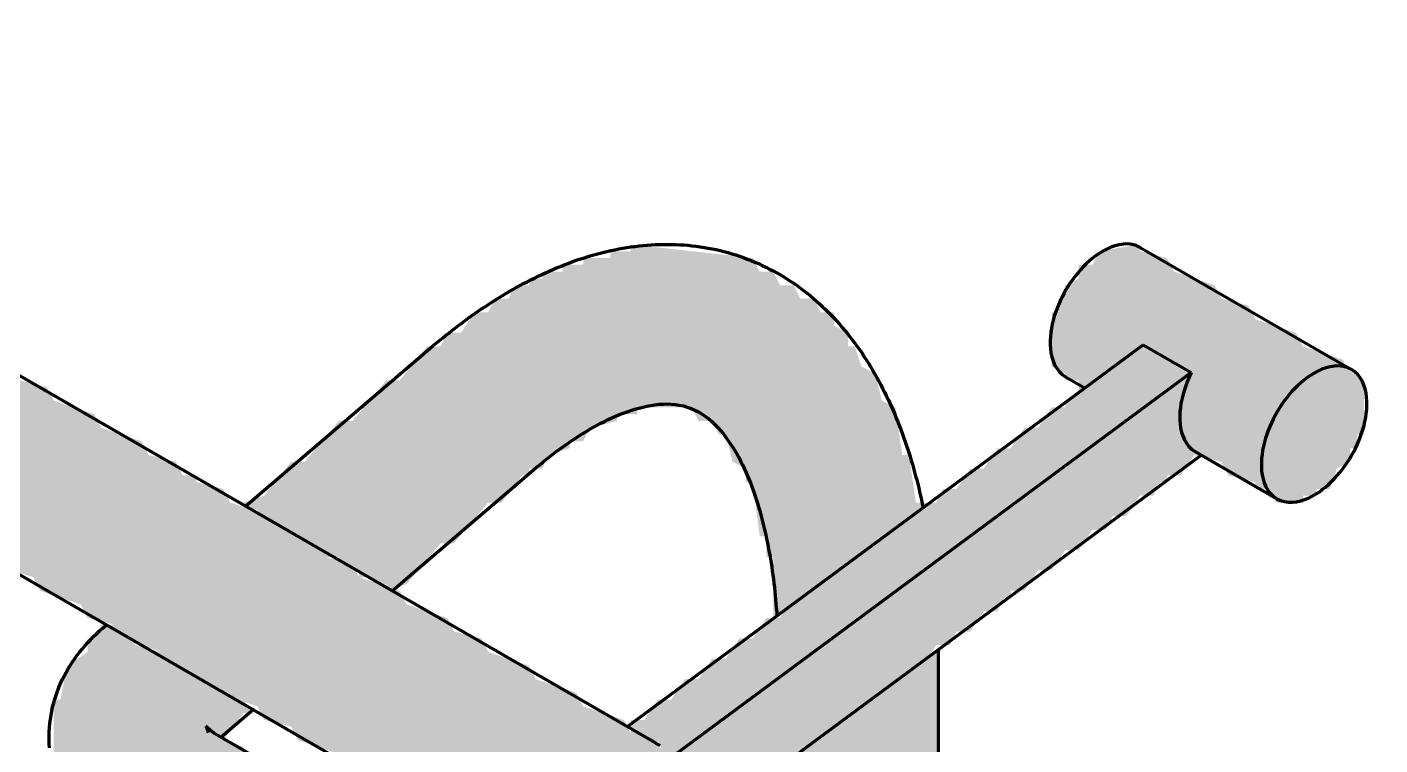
# Model space of a CAD drawing. Header units: millimetres. Extents: x 0 to 420, y 0 to 297.
# Drawn here: x 227.43 to 247.36, y 254.26 to 264.83 of the extents above; entities that cross this region are included whole.
import ezdxf

# ---------------------------------------------------------------- set-up
doc = ezdxf.new("R2010")
doc.units = ezdxf.units.MM
doc.layers.add('01-VISIBLE', color=7, linetype='CONTINUOUS', lineweight=70)
doc.layers.add('13-GRAFICA', color=30, linetype='CONTINUOUS', lineweight=18)

msp = doc.modelspace()

# ---------------------------------------------------------------- hatches: boundary and pattern name
at = {"layer": '13-GRAFICA', "true_color": 0xb21820}
h = msp.add_hatch(color=7, dxfattribs=at)
h.dxf.hatch_style = 1
h.paths.add_polyline_path([(218.526, 240.232), (218.526, 256.132), (218.426, 256.132), (218.426, 256.532), (218.326, 256.532), (218.226, 257.132), (218.126, 257.132), (218.126, 257.332), (218.026, 257.332), (217.826, 257.932), (217.626, 258.032), (217.626, 258.232), (217.326, 258.432), (217.326, 258.632), (217.126, 258.732), (217.126, 258.932), (216.826, 259.132), (216.826, 259.332), (216.626, 259.432), (216.626, 259.632), (216.426, 259.732), (216.426, 259.932), (216.326, 259.932), (216.326, 260.032), (216.126, 260.132), (216.126, 260.332), (215.926, 260.432), (215.826, 260.832), (215.626, 260.932), (215.526, 261.332), (215.326, 261.432), (215.326, 261.632), (215.226, 261.632), (215.226, 261.832), (215.126, 261.832), (215.126, 262.232), (215.026, 262.232), (215.026, 262.532), (214.926, 262.532), (214.926, 263.332), (215.026, 263.332), (215.026, 263.632), (215.126, 263.632), (215.226, 264.132), (215.326, 264.132), (215.626, 264.532), (216.126, 264.632), (216.126, 264.732), (216.426, 264.732), (216.426, 264.832), (218.026, 264.732), (218.026, 264.632), (218.326, 264.632), (218.326, 264.532), (218.626, 264.532), (218.626, 264.432), (218.826, 264.432), (218.826, 264.332), (219.126, 264.332), (219.126, 264.232), (219.326, 264.232), (219.326, 264.132), (219.826, 264.032), (219.926, 263.832), (220.126, 263.832), (220.126, 263.732), (220.326, 263.732), (220.326, 263.632), (220.526, 263.632), (220.526, 263.532), (220.726, 263.532), (220.726, 263.432), (221.326, 263.232), (221.426, 263.032), (222.026, 262.832), (222.126, 262.632), (222.526, 262.532), (222.626, 262.332), (222.826, 262.332), (222.826, 262.232), (223.226, 262.132), (223.326, 261.932), (223.926, 261.732), (224.026, 261.532), (224.626, 261.332), (224.726, 261.132), (225.126, 261.032), (225.226, 260.832), (225.426, 260.832), (225.426, 260.732), (225.826, 260.632), (225.926, 260.432), (226.526, 260.232), (226.626, 260.032), (227.026, 259.932), (227.126, 259.732), (227.326, 259.732), (227.326, 259.632), (227.726, 259.532), (227.826, 259.332), (228.426, 259.132), (228.526, 258.932), (229.126, 258.732), (229.226, 258.532), (229.626, 258.432), (229.726, 258.232), (229.926, 258.232), (229.926, 258.132), (230.326, 258.032), (230.426, 257.832), (231.026, 257.632), (231.126, 257.432), (231.726, 257.232), (231.826, 257.032), (232.226, 256.932), (232.326, 256.732), (232.926, 256.532), (233.026, 256.332), (233.626, 256.132), (233.726, 255.932), (234.126, 255.832), (234.226, 255.632), (234.826, 255.432), (234.926, 255.232), (235.526, 255.032), (235.626, 254.832), (236.226, 254.632), (236.326, 254.432), (236.726, 254.332), (236.726, 254.232), (237.026, 254.132), (237.126, 253.932), (237.526, 253.832), (237.526, 253.732), (237.826, 253.632), (237.926, 253.432), (238.126, 253.432), (238.126, 253.332), (238.326, 253.332), (238.426, 253.132), (238.626, 253.132), (238.826, 252.832), (239.026, 252.832), (239.126, 252.632), (239.326, 252.632), (239.526, 252.332), (239.726, 252.332), (239.826, 252.132), (240.026, 252.132), (240.226, 251.832), (240.426, 251.832), (240.626, 251.532), (240.826, 251.532), (241.126, 251.132), (241.326, 251.132), (241.526, 250.832), (241.726, 250.832), (241.726, 250.732), (241.826, 250.732), (242.126, 250.332), (242.326, 250.332), (242.826, 249.732), (243.026, 249.732), (243.726, 248.932), (243.926, 248.932), (243.926, 248.832), (246.026, 246.832), (246.026, 246.632), (246.826, 245.932), (246.826, 245.732), (246.926, 245.732), (246.926, 245.632), (247.126, 245.532), (247.126, 245.332), (247.526, 245.032), (247.526, 244.832), (247.826, 244.632), (247.826, 244.432), (248.026, 244.332), (248.026, 244.132), (248.226, 244.032), (248.226, 243.832), (248.526, 243.632), (248.526, 243.432), (248.726, 243.332), (248.726, 243.132), (248.926, 243.032), (248.926, 242.832), (249.026, 242.832), (249.026, 242.732), (249.226, 242.632), (249.226, 242.432), (249.426, 242.332), (249.426, 242.132), (249.526, 242.132), (249.626, 241.732), (249.826, 241.632), (249.826, 241.432), (249.926, 241.432), (249.926, 241.232), (250.026, 241.232), (250.026, 241.032), (250.126, 241.032), (250.126, 240.732), (250.226, 240.732), (250.326, 239.932), (250.426, 239.932), (250.426, 239.632), (250.526, 239.632), (250.526, 238.432), (250.626, 238.432), (250.626, 214.132), (250.526, 214.132), (250.526, 213.932), (250.326, 213.932), (250.326, 213.832), (250.126, 213.732), (250.126, 209.332), (249.526, 209.132), (249.426, 208.932), (248.826, 208.732), (248.726, 208.532), (248.326, 208.432), (248.226, 208.232), (247.626, 208.032), (247.626, 207.932), (247.326, 207.832), (247.326, 207.732), (247.026, 207.832), (247.026, 212.932), (247.126, 212.932), (247.126, 213.132), (247.326, 213.232), (247.326, 213.432), (247.526, 213.532), (247.526, 213.732), (247.826, 213.932), (247.826, 214.132), (247.926, 214.132), (248.026, 214.432), (248.126, 214.432), (248.126, 238.032), (248.026, 238.032), (248.026, 239.132), (247.926, 239.132), (247.826, 239.932), (247.726, 239.932), (247.726, 240.132), (247.626, 240.132), (247.426, 240.732), (247.226, 240.832), (247.226, 241.032), (247.026, 241.132), (247.026, 241.332), (246.826, 241.432), (246.826, 241.632), (246.526, 241.832), (246.526, 242.032), (246.326, 242.132), (246.326, 242.332), (246.126, 242.432), (246.126, 242.632), (245.826, 242.832), (245.826, 243.032), (245.626, 243.132), (245.626, 243.332), (245.326, 243.532), (245.326, 243.732), (245.226, 243.732), (245.226, 243.832), (244.926, 244.032), (244.926, 244.232), (244.626, 244.432), (244.626, 244.632), (244.526, 244.632), (241.926, 247.332), (241.726, 247.332), (241.126, 248.032), (240.926, 248.032), (240.426, 248.632), (240.226, 248.632), (240.026, 248.932), (239.826, 248.932), (239.526, 249.332), (239.326, 249.332), (239.126, 249.632), (238.926, 249.632), (238.626, 250.032), (238.426, 250.032), (238.326, 250.232), (238.126, 250.232), (237.926, 250.532), (237.726, 250.532), (237.626, 250.732), (237.426, 250.732), (237.326, 250.932), (237.126, 250.932), (236.926, 251.232), (236.526, 251.332), (236.526, 251.432), (236.226, 251.532), (236.126, 251.732), (235.726, 251.832), (235.626, 252.032), (235.426, 252.032), (235.326, 252.232), (234.726, 252.432), (234.626, 252.632), (234.026, 252.832), (233.926, 253.032), (233.526, 253.132), (233.426, 253.332), (232.826, 253.532), (232.726, 253.732), (232.126, 253.932), (232.026, 254.132), (231.426, 254.332), (231.326, 254.532), (230.926, 254.632), (230.826, 254.832), (230.226, 255.032), (230.126, 255.232), (229.526, 255.432), (229.426, 255.632), (228.826, 255.832), (228.726, 256.032), (228.326, 256.132), (228.226, 256.332), (227.626, 256.532), (227.526, 256.732), (226.926, 256.932), (226.826, 257.132), (226.426, 257.232), (226.326, 257.432), (226.126, 257.432), (226.126, 257.532), (225.726, 257.632), (225.626, 257.832), (225.026, 258.032), (224.926, 258.232), (224.326, 258.432), (224.226, 258.632), (223.826, 258.732), (223.726, 258.932), (223.526, 258.932), (223.526, 259.032), (223.126, 259.132), (223.026, 259.332), (222.426, 259.532), (222.326, 259.732), (221.726, 259.932), (221.626, 260.132), (221.426, 260.132), (221.426, 260.232), (221.226, 260.232), (221.126, 260.432), (220.526, 260.632), (220.426, 260.832), (220.226, 260.832), (220.226, 260.932), (219.626, 261.132), (219.526, 261.332), (219.326, 261.332), (219.326, 261.432), (219.126, 261.432), (219.126, 261.532), (218.926, 261.532), (218.926, 261.632), (218.726, 261.632), (218.726, 261.732), (218.126, 261.932), (218.126, 261.732), (218.326, 261.632), (218.326, 261.432), (218.526, 261.332), (218.526, 261.132), (218.826, 260.932), (218.826, 260.732), (219.026, 260.632), (219.026, 260.432), (219.326, 260.232), (219.326, 260.032), (219.526, 259.932), (219.526, 259.732), (219.626, 259.732), (219.726, 259.432), (219.926, 259.332), (220.026, 258.932), (220.226, 258.832), (220.226, 258.632), (220.326, 258.632), (220.326, 258.432), (220.426, 258.432), (220.426, 258.232), (220.526, 258.232), (220.526, 258.032), (220.626, 258.032), (220.726, 257.332), (220.826, 257.332), (220.826, 256.932), (220.926, 256.932), (220.926, 256.532), (221.026, 256.532), (221.026, 255.232), (221.126, 255.232), (221.126, 242.532), (221.026, 242.532), (220.826, 242.232), (220.626, 242.232), (220.626, 242.132), (220.526, 242.132), (219.526, 241.032), (219.326, 241.032), (218.626, 240.232)])
at = {"layer": '13-GRAFICA', "true_color": 0x202020}
h = msp.add_hatch(color=7, dxfattribs=at)
h.dxf.hatch_style = 1
h.paths.add_polyline_path([(232.026, 257.032), (231.826, 257.032), (231.726, 257.232), (231.126, 257.432), (231.026, 257.632), (230.826, 257.632), (230.826, 257.732), (230.626, 257.732), (230.626, 257.832), (230.926, 257.932), (231.326, 258.432), (231.526, 258.432), (232.026, 259.032), (232.226, 259.032), (232.726, 259.632), (232.926, 259.632), (233.326, 260.132), (233.526, 260.132), (233.626, 260.332), (233.826, 260.332), (234.026, 260.632), (234.226, 260.632), (234.326, 260.832), (234.526, 260.832), (234.626, 261.032), (234.826, 261.032), (234.826, 261.132), (235.026, 261.132), (235.026, 261.232), (235.326, 261.232), (235.326, 261.332), (235.626, 261.332), (235.626, 261.432), (236.026, 261.432), (236.026, 261.532), (236.326, 261.532), (236.326, 261.632), (238.126, 261.432), (238.226, 261.232), (238.426, 261.232), (238.526, 261.032), (238.726, 261.032), (238.826, 260.832), (239.026, 260.832), (239.126, 260.632), (239.326, 260.632), (239.326, 260.432), (239.526, 260.332), (239.526, 260.132), (239.626, 260.132), (239.726, 259.832), (239.926, 259.732), (240.026, 259.332), (240.226, 259.232), (240.326, 258.532), (240.426, 258.532), (240.526, 257.832), (240.626, 257.832), (240.426, 257.532), (240.226, 257.532), (240.026, 257.232), (239.826, 257.232), (239.626, 256.932), (239.426, 256.932), (239.226, 256.632), (239.026, 256.632), (238.826, 256.332), (238.626, 256.332), (238.626, 256.232), (238.426, 256.132), (238.426, 257.032), (238.326, 257.032), (238.326, 257.332), (238.226, 257.332), (238.126, 258.132), (238.026, 258.132), (238.026, 258.332), (237.826, 258.432), (237.726, 258.832), (237.626, 258.832), (237.526, 259.032), (237.326, 259.032), (237.226, 259.232), (236.426, 259.232), (236.426, 259.132), (236.126, 259.132), (236.126, 259.032), (235.726, 258.932), (235.626, 258.732), (235.426, 258.732), (235.426, 258.632), (235.126, 258.532), (235.026, 258.332), (234.826, 258.332), (234.826, 258.232), (234.726, 258.232), (234.426, 257.832), (234.226, 257.832), (233.726, 257.232), (233.526, 257.232), (233.026, 256.632), (232.726, 256.532), (232.726, 256.632), (232.526, 256.632), (232.526, 256.732), (232.326, 256.732), (232.326, 256.832), (232.026, 256.932)])
at = {"layer": '13-GRAFICA', "true_color": 0xb21820}
h = msp.add_hatch(color=7, dxfattribs=at)
h.dxf.hatch_style = 1
h.paths.add_polyline_path([(237.026, 254.132), (236.826, 254.132), (236.726, 254.332), (236.326, 254.432), (236.326, 254.632), (236.526, 254.632), (236.726, 254.932), (236.926, 254.932), (237.126, 255.232), (237.326, 255.232), (237.526, 255.532), (237.726, 255.532), (237.926, 255.832), (238.126, 255.832), (238.326, 256.132), (238.526, 256.132), (238.626, 256.332), (238.826, 256.332), (239.026, 256.632), (239.226, 256.632), (239.426, 256.932), (239.626, 256.932), (239.826, 257.232), (240.026, 257.232), (240.226, 257.532), (240.426, 257.532), (240.626, 257.832), (240.826, 257.832), (240.926, 258.032), (241.126, 258.032), (241.326, 258.332), (241.526, 258.332), (241.726, 258.632), (241.926, 258.632), (242.126, 258.932), (242.326, 258.932), (242.526, 259.232), (242.726, 259.232), (242.726, 259.332), (242.926, 259.432), (242.926, 259.632), (242.726, 259.632), (242.726, 259.732), (242.526, 259.832), (242.526, 260.632), (242.626, 260.632), (242.726, 261.032), (242.926, 261.132), (242.926, 261.332), (243.126, 261.332), (243.226, 261.532), (243.826, 261.632), (243.826, 261.532), (244.226, 261.432), (244.326, 261.232), (244.926, 261.032), (245.026, 260.832), (245.426, 260.732), (245.526, 260.532), (246.126, 260.332), (246.226, 260.132), (246.826, 259.932), (246.826, 259.832), (247.126, 259.632), (247.126, 258.832), (247.026, 258.832), (247.026, 258.632), (246.926, 258.632), (246.926, 258.432), (246.726, 258.332), (246.626, 258.032), (246.426, 258.032), (246.426, 257.932), (246.226, 257.932), (246.226, 257.832), (245.826, 257.832), (245.726, 258.032), (245.526, 258.032), (245.526, 258.132), (245.126, 258.232), (245.026, 258.432), (244.626, 258.532), (244.426, 258.232), (244.226, 258.232), (244.226, 258.132), (244.126, 258.132), (244.026, 257.932), (243.826, 257.932), (243.626, 257.632), (243.426, 257.632), (243.326, 257.432), (243.126, 257.432), (242.926, 257.132), (242.726, 257.132), (242.526, 256.832), (242.326, 256.832), (242.126, 256.532), (241.926, 256.532), (241.926, 256.432), (241.826, 256.432), (241.726, 256.232), (241.526, 256.232), (241.326, 255.932), (241.126, 255.932), (241.026, 255.732), (240.826, 255.732), (240.626, 255.432), (240.426, 255.432), (240.226, 255.132), (240.026, 255.132), (239.826, 254.832), (239.626, 254.832), (239.426, 254.532), (239.226, 254.532), (239.026, 254.232), (238.826, 254.232), (238.626, 253.932), (238.426, 253.932), (238.426, 253.832), (238.126, 253.732), (238.026, 253.532), (237.826, 253.532), (237.826, 253.632), (237.626, 253.632), (237.526, 253.832), (237.326, 253.832), (237.326, 253.932), (237.026, 254.032)])
at = {"layer": '13-GRAFICA', "true_color": 0x202020}
h = msp.add_hatch(color=7, dxfattribs=at)
h.dxf.hatch_style = 1
h.paths.add_polyline_path([(228.626, 252.632), (228.626, 252.732), (228.126, 253.132), (228.126, 253.332), (228.026, 253.332), (228.026, 253.532), (227.926, 253.532), (227.926, 253.732), (227.826, 253.732), (227.826, 254.932), (227.926, 254.932), (228.026, 255.432), (228.326, 255.632), (228.326, 255.832), (228.426, 255.832), (228.526, 256.032), (228.726, 256.032), (228.826, 255.832), (229.026, 255.832), (229.026, 255.732), (229.426, 255.632), (229.526, 255.432), (230.126, 255.232), (230.226, 255.032), (230.626, 254.932), (230.726, 254.732), (230.626, 254.732), (230.326, 254.332), (230.626, 254.232), (230.626, 254.132), (230.826, 254.132), (230.826, 254.032), (230.426, 254.032), (230.326, 253.832), (230.126, 253.832), (230.126, 253.732), (229.926, 253.632), (229.926, 253.432), (229.726, 253.332), (229.626, 252.732), (229.526, 252.732), (229.526, 252.232), (229.626, 252.232), (229.626, 252.032), (229.526, 252.032), (229.426, 252.232), (229.026, 252.332), (228.826, 252.632)])
h = msp.add_hatch(color=7, dxfattribs=at)
h.dxf.hatch_style = 1
h.paths.add_polyline_path([(238.626, 254.032), (238.726, 254.032), (238.826, 254.232), (239.026, 254.232), (239.226, 254.532), (239.426, 254.532), (239.626, 254.832), (239.826, 254.832), (240.026, 255.132), (240.226, 255.132), (240.426, 255.432), (240.626, 255.432), (240.626, 255.532), (240.826, 255.632), (240.826, 253.932), (240.726, 253.932), (240.526, 253.632), (239.526, 253.432), (239.526, 253.532), (239.026, 253.532), (239.026, 253.632), (238.826, 253.632), (238.826, 253.732), (238.626, 253.832)])

# ---------------------------------------------------------------- linework, layer by layer
at = {"layer": '01-VISIBLE'}
for p, q in [((221.175, 263.253), (236.548, 254.377)), ((243.831, 261.589), (246.943, 259.792)), ((219.905, 261.053), (235.278, 252.178)), ((230.654, 257.78), (233.368, 260.098)), ((236.278, 254.533), (243.876, 260.152)), ((243.876, 260.152), (244.583, 259.744)), ((236.981, 254.122), (244.583, 259.744)), ((242.731, 259.683), (243.018, 259.518)), ((237.948, 253.517), (244.727, 258.531)), ((244.64, 258.581), (245.843, 257.887)), ((232.813, 256.533), (234.894, 258.311)), ((228.549, 255.981), (228.606, 256.03)), ((240.857, 255.373), (240.857, 254.15)), ((230.289, 254.377), (230.765, 254.783)), ((230.849, 254.054), (230.255, 254.397))]:
    msp.add_line(p, q, dxfattribs=at)
for points in [[(243.831, 261.589), (243.773, 261.616), (243.711, 261.633), (243.647, 261.64), (243.583, 261.638), (243.519, 261.628), (243.457, 261.612), (243.396, 261.591), (243.337, 261.564), (243.281, 261.534), (243.226, 261.5), (243.173, 261.463)], [(233.368, 260.098), (233.413, 260.137), (233.459, 260.176), (233.506, 260.214), (233.552, 260.252), (233.599, 260.29), (233.646, 260.327), (233.693, 260.364), (233.741, 260.401), (233.788, 260.437), (233.837, 260.473), (233.885, 260.509), (233.933, 260.544), (233.982, 260.579), (234.031, 260.614), (234.081, 260.648), (234.13, 260.682), (234.18, 260.715), (234.23, 260.748), (234.281, 260.781), (234.331, 260.813), (234.382, 260.845), (234.433, 260.876), (234.485, 260.907), (234.537, 260.938), (234.589, 260.968), (234.641, 260.997), (234.694, 261.026), (234.746, 261.055), (234.8, 261.083), (234.853, 261.11), (234.907, 261.137), (234.961, 261.163), (235.015, 261.189), (235.069, 261.214), (235.124, 261.239), (235.179, 261.263), (235.234, 261.286), (235.29, 261.309), (235.346, 261.331), (235.402, 261.353), (235.458, 261.374), (235.515, 261.394), (235.572, 261.413), (235.629, 261.432), (235.686, 261.45), (235.744, 261.467), (235.801, 261.483), (235.859, 261.499), (235.917, 261.514), (235.976, 261.528), (236.034, 261.541), (236.093, 261.554), (236.152, 261.565), (236.211, 261.576), (236.27, 261.586), (236.33, 261.595), (236.389, 261.603), (236.449, 261.61), (236.509, 261.616), (236.568, 261.621), (236.628, 261.626), (236.688, 261.629), (236.748, 261.631), (236.808, 261.632), (236.868, 261.633), (236.928, 261.632), (236.988, 261.63), (237.048, 261.627), (237.108, 261.624), (237.168, 261.619), (237.228, 261.613), (237.288, 261.606), (237.347, 261.598), (237.406, 261.589), (237.466, 261.578), (237.525, 261.567), (237.583, 261.555), (237.642, 261.541), (237.7, 261.527), (237.758, 261.511), (237.816, 261.495), (237.873, 261.477), (237.93, 261.458), (237.987, 261.438), (238.043, 261.417), (238.099, 261.396), (238.155, 261.373), (238.21, 261.349), (238.264, 261.324), (238.318, 261.297), (238.372, 261.27), (238.425, 261.242), (238.478, 261.214), (238.53, 261.184), (238.581, 261.153), (238.632, 261.121), (238.683, 261.088), (238.732, 261.055), (238.782, 261.02), (238.83, 260.985), (238.878, 260.949), (238.926, 260.912), (238.972, 260.874), (239.018, 260.836), (239.064, 260.796), (239.108, 260.756), (239.152, 260.715), (239.196, 260.674), (239.239, 260.632), (239.281, 260.589), (239.322, 260.545), (239.363, 260.501), (239.403, 260.457), (239.442, 260.411), (239.481, 260.365), (239.519, 260.319), (239.556, 260.272), (239.593, 260.224), (239.629, 260.176), (239.664, 260.127), (239.699, 260.078), (239.733, 260.029), (239.766, 259.979), (239.799, 259.929), (239.831, 259.878), (239.862, 259.827), (239.893, 259.775), (239.923, 259.723), (239.952, 259.671), (239.981, 259.618), (240.01, 259.565), (240.037, 259.512), (240.064, 259.458), (240.091, 259.404), (240.117, 259.35), (240.142, 259.296), (240.167, 259.241), (240.191, 259.186), (240.215, 259.131), (240.238, 259.075), (240.26, 259.02), (240.282, 258.964), (240.304, 258.908), (240.325, 258.851), (240.345, 258.795), (240.365, 258.738), (240.385, 258.682), (240.404, 258.625), (240.422, 258.567), (240.44, 258.51), (240.458, 258.453), (240.475, 258.395), (240.491, 258.337), (240.507, 258.28), (240.523, 258.222), (240.538, 258.164), (240.553, 258.105), (240.568, 258.047), (240.582, 257.989), (240.595, 257.93), (240.608, 257.872), (240.621, 257.813), (240.634, 257.754)], [(243.173, 261.463), (243.125, 261.426), (243.079, 261.386), (243.034, 261.345), (242.991, 261.302), (242.95, 261.257), (242.91, 261.211), (242.872, 261.164), (242.836, 261.115), (242.801, 261.065), (242.768, 261.015), (242.736, 260.963), (242.707, 260.91), (242.679, 260.856), (242.652, 260.801), (242.628, 260.745), (242.605, 260.689), (242.584, 260.632), (242.565, 260.574), (242.549, 260.516), (242.535, 260.457), (242.523, 260.397), (242.514, 260.337), (242.507, 260.277), (242.504, 260.216), (242.504, 260.155), (242.508, 260.094), (242.516, 260.034), (242.529, 259.975), (242.547, 259.917), (242.57, 259.861), (242.601, 259.808), (242.638, 259.76), (242.681, 259.718), (242.731, 259.683)], [(244.583, 259.744), (244.557, 259.69), (244.533, 259.634), (244.511, 259.578), (244.491, 259.522), (244.472, 259.464), (244.456, 259.406), (244.442, 259.348), (244.431, 259.288), (244.422, 259.229), (244.416, 259.169), (244.413, 259.109), (244.413, 259.048), (244.417, 258.988), (244.426, 258.929), (244.439, 258.87), (244.457, 258.812), (244.481, 258.757), (244.511, 258.705), (244.548, 258.657), (244.591, 258.615), (244.64, 258.581)], [(246.284, 259.667), (246.236, 259.629), (246.19, 259.59), (246.145, 259.549), (246.103, 259.506), (246.061, 259.461), (246.022, 259.415), (245.984, 259.368), (245.947, 259.319), (245.912, 259.269), (245.879, 259.218), (245.848, 259.166), (245.818, 259.113), (245.79, 259.059), (245.763, 259.005), (245.739, 258.949), (245.716, 258.893), (245.695, 258.836), (245.677, 258.778), (245.66, 258.719), (245.646, 258.66), (245.634, 258.601), (245.625, 258.541), (245.618, 258.48), (245.615, 258.42), (245.615, 258.359), (245.619, 258.298), (245.627, 258.238), (245.64, 258.179), (245.658, 258.121), (245.682, 258.065), (245.712, 258.012), (245.749, 257.964), (245.793, 257.922), (245.843, 257.887)], [(245.843, 257.887), (245.897, 257.861), (245.955, 257.845), (246.015, 257.837), (246.075, 257.837), (246.135, 257.844), (246.194, 257.857), (246.251, 257.875), (246.307, 257.898), (246.361, 257.924), (246.414, 257.954), (246.464, 257.987), (246.513, 258.022), (246.56, 258.06), (246.606, 258.099), (246.65, 258.141), (246.692, 258.184), (246.733, 258.228), (246.772, 258.274), (246.809, 258.322), (246.845, 258.37), (246.879, 258.42), (246.912, 258.47), (246.943, 258.522), (246.972, 258.575), (247, 258.629), (247.025, 258.683), (247.05, 258.738), (247.072, 258.794), (247.092, 258.851), (247.11, 258.909), (247.127, 258.967), (247.141, 259.025), (247.152, 259.085), (247.161, 259.144), (247.167, 259.204), (247.17, 259.264), (247.17, 259.325), (247.166, 259.385), (247.157, 259.445), (247.144, 259.504), (247.126, 259.561), (247.103, 259.616), (247.072, 259.669), (247.036, 259.716), (246.992, 259.758), (246.943, 259.792)], [(246.943, 259.792), (246.884, 259.82), (246.822, 259.837), (246.758, 259.844), (246.694, 259.842), (246.63, 259.832), (246.568, 259.816), (246.507, 259.794), (246.449, 259.768), (246.392, 259.738), (246.337, 259.704), (246.284, 259.667)], [(234.894, 258.311), (234.94, 258.351), (234.987, 258.389), (235.033, 258.427), (235.081, 258.465), (235.128, 258.503), (235.176, 258.54), (235.224, 258.576), (235.272, 258.612), (235.321, 258.648), (235.37, 258.683), (235.42, 258.717), (235.47, 258.751), (235.521, 258.784), (235.571, 258.817), (235.623, 258.849), (235.674, 258.88), (235.726, 258.911), (235.779, 258.941), (235.832, 258.97), (235.885, 258.998), (235.939, 259.026), (235.993, 259.052), (236.048, 259.078), (236.103, 259.102), (236.159, 259.126), (236.215, 259.148), (236.272, 259.169), (236.329, 259.188), (236.387, 259.207), (236.445, 259.223), (236.503, 259.238), (236.562, 259.251), (236.622, 259.262), (236.681, 259.271), (236.741, 259.278), (236.802, 259.282), (236.862, 259.283), (236.923, 259.281), (236.983, 259.276), (237.042, 259.267), (237.102, 259.254), (237.16, 259.238), (237.217, 259.218), (237.272, 259.193), (237.325, 259.165), (237.377, 259.134), (237.427, 259.1), (237.475, 259.063), (237.521, 259.024), (237.565, 258.982), (237.607, 258.939), (237.647, 258.894), (237.686, 258.848), (237.723, 258.8), (237.759, 258.752), (237.793, 258.702), (237.826, 258.651), (237.858, 258.6), (237.888, 258.547), (237.917, 258.495), (237.945, 258.441), (237.972, 258.387), (237.998, 258.332), (238.023, 258.277), (238.047, 258.222), (238.071, 258.166), (238.093, 258.11), (238.114, 258.054), (238.135, 257.997), (238.155, 257.94), (238.174, 257.882), (238.192, 257.825), (238.21, 257.767), (238.227, 257.709), (238.243, 257.651), (238.259, 257.593), (238.274, 257.534), (238.288, 257.475), (238.302, 257.417), (238.315, 257.358), (238.328, 257.299), (238.34, 257.239), (238.352, 257.18), (238.363, 257.121), (238.374, 257.061), (238.384, 257.002), (238.393, 256.942), (238.403, 256.882), (238.411, 256.823), (238.42, 256.763), (238.428, 256.703), (238.435, 256.643), (238.442, 256.583), (238.449, 256.523), (238.455, 256.463), (238.461, 256.403), (238.466, 256.342), (238.471, 256.282), (238.476, 256.222), (238.48, 256.162)], [(227.765, 254.219), (227.762, 254.279), (227.76, 254.34), (227.76, 254.401), (227.761, 254.461), (227.765, 254.522), (227.771, 254.583), (227.778, 254.643), (227.788, 254.703), (227.799, 254.762), (227.812, 254.822), (227.827, 254.881), (227.844, 254.939), (227.863, 254.997), (227.883, 255.054), (227.905, 255.111), (227.929, 255.166), (227.954, 255.222), (227.981, 255.276), (228.01, 255.33), (228.04, 255.382), (228.072, 255.434), (228.105, 255.485), (228.139, 255.535), (228.175, 255.584), (228.212, 255.633), (228.25, 255.68), (228.29, 255.726), (228.33, 255.771), (228.372, 255.815), (228.415, 255.858), (228.459, 255.9), (228.503, 255.941), (228.549, 255.981)], [(240.854, 255.667), (240.855, 255.618), (240.855, 255.569), (240.856, 255.52), (240.856, 255.471), (240.857, 255.422), (240.857, 255.373)], [(230.255, 254.397), (230.221, 254.417), (230.188, 254.438), (230.156, 254.46), (230.126, 254.484), (230.096, 254.51), (230.07, 254.539)], [(230.07, 254.539), (230.078, 254.525), (230.084, 254.51), (230.09, 254.495), (230.095, 254.479), (230.099, 254.463), (230.102, 254.448)], [(236.548, 254.377), (236.6, 254.347), (236.652, 254.317), (236.704, 254.286), (236.756, 254.256)]]:
    msp.add_lwpolyline(points, dxfattribs=at)

doc.saveas('drawing.dxf')
